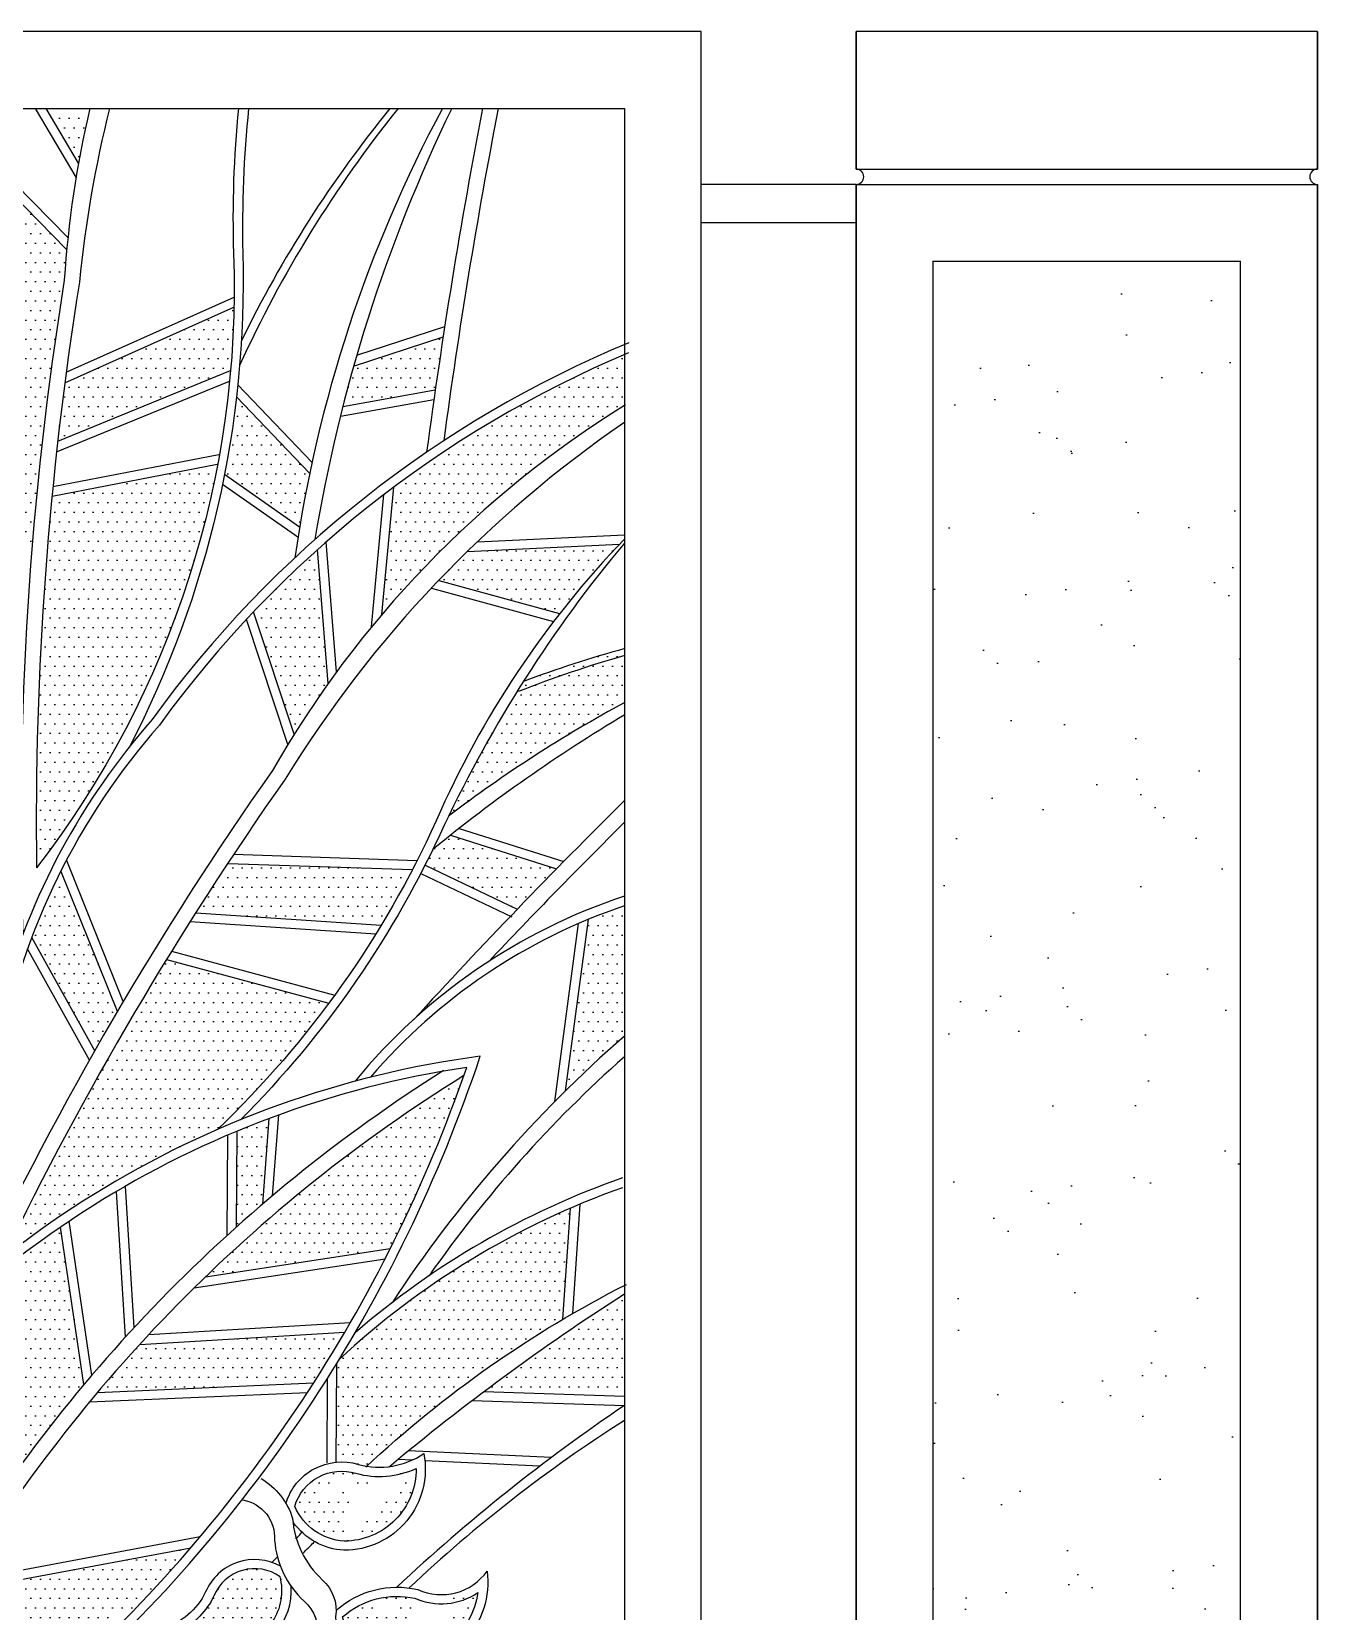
# Model space of a CAD drawing. Extents: x -51224 to -13975, y -20628 to 9094.
# Drawn here: x -35438 to -34602, y -17289 to -16262 of the extents above; entities that cross this region are included whole.
import ezdxf

# ---------------------------------------------------------------- set-up
doc = ezdxf.new("R2010")
doc.units = 0
doc.header["$LTSCALE"] = 5
doc.header["$MEASUREMENT"] = 0
doc.layers.get('0').update_dxf_attribs({"linetype": 'CONTINUOUS'})
for name, color, linetype in [('0-1', 1, 'CONTINUOUS'), ('0-3', 3, 'CONTINUOUS'), ('0-4', 4, 'CONTINUOUS'), ('0-BCA', 33, 'CONTINUOUS'), ('0-HATCH', 8, 'CONTINUOUS'), ('2', 2, 'CONTINUOUS'), ('MET', 2, 'CONTINUOUS')]:
    doc.layers.add(name, color=color, linetype=linetype)
pattern_1 = [(0, (-64228.711, -13824.664), (3.125, 6.25), [0, -6.25])]

msp = doc.modelspace()

# ---------------------------------------------------------------- hatches: boundary and pattern name
at = {"layer": '0-HATCH'}
h = msp.add_hatch(dxfattribs=at)
h.set_pattern_fill('AR-SAND', color=2, scale=50, style=0)
h.set_pattern_definition([(37.5, (-66595.01, -13824.664), (-3.14967, 96.34119), [0, -76, 0, -85, 0, -81.25]), (7.5, (-66595.01, -13824.66), (88.48884, 141.1073), [0, -41, 0, -68.5, 0, -26.25]), (327.5, (-66656.51, -13824.66), (155.7071, 0.28295), [0, -25, 0, -90, 0, -117.5]), (317.5, (-66656.51, -13824.66), (150.30633, 43.8838), [0, -12.5, 0, -59, 0, -67.5])])
h.paths.add_polyline_path([(-34851.6, -17862.1), (-34651.6, -17862.1), (-34651.6, -16411.5), (-34851.6, -16411.5)])
at = {"layer": 'MET'}
h = msp.add_hatch(dxfattribs=at)
h.set_pattern_fill('DOTS', color=256, scale=100, style=0)
h.set_pattern_definition(pattern_1)
h.paths.add_polyline_path([(-35407.1, -16347.7, -0.013578), (-35399.6, -16312.1), (-35428.1, -16312.1)])
h = msp.add_hatch(dxfattribs=at)
h.set_pattern_fill('DOTS', color=256, scale=100, style=0)
h.set_pattern_definition(pattern_1)
h.paths.add_polyline_path([(-35511.1, -16534.7), (-35437.6, -16601.1, -0.020135), (-35416.3, -16423.7, -0.007434), (-35414.8, -16403.9), (-35474.7, -16342.7, 0.031016), (-35495.3, -16429.5, 0.059522)])
h = msp.add_hatch(dxfattribs=at)
h.set_pattern_fill('DOTS', color=256, scale=100, style=0)
h.set_pattern_definition(pattern_1)
h.paths.add_polyline_path([(-35308.2, -16482.6, 0.016737), (-35306, -16441.4), (-35416, -16490.6, 0.004328), (-35420.6, -16528.5)])
h = msp.add_hatch(dxfattribs=at)
h.set_pattern_fill('DOTS', color=256, scale=100, style=0)
h.set_pattern_definition(pattern_1)
h.paths.add_polyline_path([(-35175.2, -16495.1, -0.002212), (-35170, -16460.6), (-35228.2, -16479.6, 0.006608), (-35235.2, -16505.9)])
h = msp.add_hatch(dxfattribs=at)
h.set_pattern_fill('DOTS', color=256, scale=100, style=0)
h.set_pattern_definition(pattern_1)
h.paths.add_polyline_path([(-35202, -16558.3), (-35209.8, -16641.1, -0.078125), (-35052.2, -16505.4), (-35052.2, -16472.2, 0.060294)])
h.paths.add_polyline_path([(-35251.7, -16599, 0.020153), (-35293.3, -16639.4), (-35266.8, -16718.9, -0.014801), (-35244.8, -16686)])
h.paths.add_polyline_path([(-35418.5, -16807.9, 0.026352), (-35437.5, -16851.1), (-35396.5, -16924.8, -0.003305), (-35381.8, -16899.4)])
h = msp.add_hatch(dxfattribs=at)
h.set_pattern_fill('DOTS', color=256, scale=100, style=0)
h.set_pattern_definition(pattern_1)
h.paths.add_polyline_path([(-35304.4, -16499.6, -0.019517), (-35312.2, -16550.2), (-35263.3, -16584.3, -0.010073), (-35256.8, -16549.3)])
h = msp.add_hatch(dxfattribs=at)
h.set_pattern_fill('DOTS', color=256, scale=100, style=0)
h.set_pattern_definition(pattern_1)
h.paths.add_polyline_path([(-35316.6, -16543.4), (-35424.3, -16564.2, 0.02739), (-35434.3, -16805.9, 0.118249)])
h = msp.add_hatch(dxfattribs=at)
h.set_pattern_fill('DOTS', color=256, scale=100, style=0)
h.set_pattern_definition(pattern_1)
h.paths.add_polyline_path([(-35154.3, -16600.2, 0.008557), (-35172.9, -16619), (-35094.3, -16640.6, -0.02389), (-35055.4, -16595.4)])
h.paths.add_polyline_path([(-35210.2, -16843.1, 0.015914), (-35190, -16807), (-35310, -16803, 0.004328), (-35330.9, -16835.1)])
h.paths.add_polyline_path([(-35455.9, -17059.4, -0.064011), (-35316.7, -16976, 0.042189), (-35244.3, -16893.9), (-35349.9, -16865.5, 0.025021)])
h = msp.add_hatch(dxfattribs=at)
h.set_pattern_fill('DOTS', color=256, scale=100, style=0)
h.set_pattern_definition(pattern_1)
h.paths.add_polyline_path([(-35052.2, -16698.5), (-35052.2, -16663.4, 0.022165), (-35117.8, -16684.7, 0.029107), (-35166.4, -16772.2, -0.038481)])
h.paths.add_polyline_path([(-35121.8, -16832.8, -0.002323), (-35096.3, -16806.6), (-35165.3, -16784.7, 0.003518), (-35176.6, -16793.8, -0.004401), (-35181.7, -16804.2)])
h = msp.add_hatch(dxfattribs=at)
h.set_pattern_fill('DOTS', color=256, scale=100, style=0)
h.set_pattern_definition(pattern_1)
h.paths.add_polyline_path([(-35052.2, -16830.7, 0.01667), (-35075.6, -16839.5), (-35090.4, -16950.8, -0.015413), (-35052.2, -16915.3)])
h = msp.add_hatch(dxfattribs=at)
h.set_pattern_fill('DOTS', color=256, scale=100, style=0)
h.set_pattern_definition(pattern_1)
h.paths.add_polyline_path([(-35374.5, -17292.2, 0.015604), (-35334, -17248), (-35487.3, -17276.5, 0.000296), (-35487.9, -17277.6, 0.102783), (-35457.8, -17277.9, -0.111165), (-35470.1, -17301.2)])
h.paths.add_polyline_path([(-35367.3, -17115.8, 0.010349), (-35394.7, -17147), (-35254.2, -17140.8, 0.010066), (-35234, -17107.8)])
h.paths.add_polyline_path([(-35204.4, -17053.5, 0.031871), (-35156.5, -16941, 0.053262), (-35324.5, -17071.8)])
h = msp.add_hatch(dxfattribs=at)
h.set_pattern_fill('DOTS', color=256, scale=100, style=0)
h.set_pattern_definition(pattern_1)
h.paths.add_polyline_path([(-35304.4, -17039.5, -0.005638), (-35287.3, -17024.5), (-35283.1, -16968.9, 0.008916), (-35303.9, -16977.1)])
h.paths.add_polyline_path([(-35465.1, -17223.3, -0.025381), (-35403.5, -17141.8), (-35418.7, -17039.5, 0.035018), (-35487.7, -17094.3)])
h = msp.add_hatch(dxfattribs=at)
h.set_pattern_fill('DOTS', color=256, scale=100, style=0)
h.set_pattern_definition(pattern_1)
h.paths.add_polyline_path([(-35092.1, -17099.4), (-35087.2, -17027.2, 0.085601), (-35237.6, -17125.7, -0.000709), (-35239.1, -17128), (-35239.5, -17192.4, -0.096898), (-35225, -17193.8, 0.027107), (-35219.6, -17195, -0.054728)])
h = msp.add_hatch(dxfattribs=at)
h.set_pattern_fill('DOTS', color=256, scale=100, style=0)
h.set_pattern_definition(pattern_1)
h.paths.add_polyline_path([(-35143.6, -17146.5), (-35052.2, -17149.5), (-35052.2, -17082.9, 0.018681)])
h = msp.add_hatch(dxfattribs=at)
h.set_pattern_fill('DOTS', scale=100, style=0)
h.set_pattern_definition(pattern_1)
edge = h.paths.add_edge_path()
edge.add_arc((-35209.5, -17609.5), 31.5, 98.635, 153.9482)
edge.add_arc((-35262.8, -17579.8), 29.5, 266.2272, 327.5952, ccw=False)
edge.add_arc((-35238.1, -17593.1), 31.1, 211.3183, 303.733)
edge.add_arc((-35231.2, -17596.4), 24.8, 294.6098, 406.9385)
edge = h.paths.add_edge_path()
edge.add_arc((-35185.6, -17636.4), 26.4, 26.612, 96.2999, ccw=False)
edge.add_arc((-35131.6, -17598.7), 39.9, 220.3642, 273.1283)
edge.add_arc((-35157.6, -17621.2), 33.1, 221.7183, 328.332, ccw=False)
edge.add_arc((-35164.1, -17622.6), 27.4, 152.8716, 228.627, ccw=False)
edge = h.paths.add_edge_path()
edge.add_arc((-35234.6, -17550.2), 26.8, 54.1995, 145.4013)
edge.add_arc((-35288.3, -17516), 37, 265.6524, 328.9847, ccw=False)
edge.add_arc((-35263.9, -17537.6), 31.2, 209.1727, 287.0363)
edge.add_arc((-35256.1, -17530.3), 37.2, 272.0389, 362.8121)
edge = h.paths.add_edge_path()
edge.add_arc((-35240.7, -17493.5), 34.7, 73.8645, 146.2377)
edge.add_arc((-35300.4, -17456), 35.9, 273.1097, 329.5246, ccw=False)
edge.add_arc((-35270.8, -17474.9), 32.4, 211.515, 296.9073)
edge.add_arc((-35271.1, -17466.2), 40.5, 291.6434, 368.5381)
edge = h.paths.add_edge_path()
edge.add_arc((-35185.1, -17513.1), 37.3, 71.9789, 123.4165, ccw=False)
edge.add_arc((-35144.7, -17452.2), 38.5, 221.42, 288.4408)
edge.add_arc((-35161.5, -17483.4), 29.6, 263.7253, 349.548, ccw=False)
edge.add_arc((-35165.1, -17470.8), 42, 195.5363, 270.5156, ccw=False)
edge = h.paths.add_edge_path()
edge.add_arc((-35181.8, -17453.5), 42.9, 77.426, 122.7486, ccw=False)
edge.add_arc((-35155.2, -17383.9), 32.6, 237.9256, 309.0668)
edge.add_arc((-35173.4, -17409), 38.8, 277.7065, 359.5784, ccw=False)
edge.add_arc((-35174.4, -17417.4), 30.6, 179.931, 281.6582, ccw=False)
edge = h.paths.add_edge_path()
edge.add_arc((-35252.1, -17426.9), 29.8, 63.6275, 149.3773)
edge.add_arc((-35310.8, -17402.8), 34.2, 286.5299, 344.9013, ccw=False)
edge.add_arc((-35274.5, -17402.6), 42.4, 231.1532, 283.6189)
edge.add_arc((-35268.3, -17412.2), 31.8, 276.8291, 382.2533)
edge = h.paths.add_edge_path()
edge.add_arc((-35192, -17384.3), 41.5, 82.7355, 133.8052, ccw=False)
edge.add_arc((-35168.6, -17312.1), 35.9, 239.6463, 312.9975)
edge.add_arc((-35181.6, -17340.8), 37.5, -91.8563, 3.6227, ccw=False)
edge.add_arc((-35190.3, -17348.1), 31.1, 191.5359, 283.9449, ccw=False)
edge = h.paths.add_edge_path()
edge.add_arc((-35265.5, -17359.2), 31, 65.9868, 151.5726)
edge.add_arc((-35324.3, -17327.1), 36, 276.7487, 331.0794, ccw=False)
edge.add_arc((-35290.4, -17333.1), 41.9, 225.0754, 279.4395)
edge.add_arc((-35287.1, -17339.4), 35.3, 275.7386, 373.9658)
edge = h.paths.add_edge_path()
edge.add_arc((-35200, -17333.4), 53.8, 77.6054, 131.2856, ccw=False)
edge.add_arc((-35171.2, -17241.8), 42.7, 246.2475, 303.898)
edge.add_arc((-35197.1, -17270.3), 50.2, 267.4018, 352.0913, ccw=False)
edge.add_arc((-35199.7, -17283.5), 36.9, 194.8205, 270.5657, ccw=False)
edge = h.paths.add_edge_path()
edge.add_arc((-35292.6, -17290.2), 28.6, 54.5066, 157.6015)
edge.add_arc((-35366.5, -17255.9), 53, 298.7529, 333.8366, ccw=False)
edge.add_arc((-35311.9, -17259.9), 51.5, 235.5697, 276.1997)
edge.add_arc((-35310, -17276.1), 35.3, 275.9943, 375.0056)
edge = h.paths.add_edge_path()
edge.add_arc((-35236, -17230), 31.8, 73.0577, 163.8271, ccw=False)
edge.add_arc((-35211.4, -17144), 57.6, 254.6195, 294.4263)
edge.add_arc((-35234.3, -17197), 46.7, -90.0504, 0.5992, ccw=False)
edge.add_arc((-35231.9, -17205.9), 37.9, 203.833, 266.3218, ccw=False)
edge = h.paths.add_edge_path()
edge.add_arc((-35174.2, -17594.2), 36.5, 75.1151, 131.9317, ccw=False)
edge.add_arc((-35145.7, -17531.1), 33.7, 235.5625, 302.4143)
edge.add_arc((-35157.9, -17559.6), 30.3, -89.7318, 0.1982, ccw=False)
edge.add_arc((-35160.2, -17546.8), 43.2, 207.6486, 273.133, ccw=False)

# ---------------------------------------------------------------- linework, layer by layer
at = {"color": 3}
for p, q in [((-34901.6, -16361.5, 0), (-35002.2, -16361.5, 0)), ((-34901.6, -16386.5, 0), (-35002.2, -16386.5, 0))]:
    msp.add_line(p, q, dxfattribs=at)
at = {"layer": '0-1'}
for p, q in [((-35408.6, -16356.8, 0), (-35435.1, -16312.1, 0)), ((-35407.1, -16347.7, 0), (-35428.1, -16312.1, 0)), ((-35414.8, -16403.9, 0), (-35474.7, -16342.7, 0)), ((-35414, -16396.1, 0), (-35472.7, -16336.2, 0)), ((-35415, -16483.6, 0), (-35305.9, -16434.8, 0)), ((-35416, -16490.6, 0), (-35306, -16441.4, 0)), ((-35226.1, -16472.6, 0), (-35169, -16453.9, 0)), ((-35228.2, -16479.6, 0), (-35170, -16460.6, 0)), ((-35420.6, -16528.5, 0), (-35308.2, -16482.6, 0)), ((-35421.3, -16535.3, 0), (-35308.8, -16489.4, 0)), ((-35255.3, -16542.2, 0), (-35303.5, -16491.8, 0)), ((-35235.2, -16505.9, 0), (-35175.2, -16495.1, 0)), ((-35256.8, -16549.3, 0), (-35304.4, -16499.6, 0)), ((-35236.8, -16512.2, 0), (-35176.1, -16501.4, 0)), ((-35423.7, -16558, 0), (-35315.9, -16537.1, 0)), ((-35424.3, -16564.2, 0), (-35317, -16543.4, 0)), ((-35264.5, -16590.8, 0), (-35313.5, -16556.6, 0)), ((-35263.3, -16584.3, 0), (-35312.2, -16550.2, 0)), ((-35209.8, -16641.1, 0), (-35202, -16558.3, 0)), ((-35216.6, -16649.2, 0), (-35208.5, -16563.2, 0)), ((-35147.7, -16593.9, 0), (-35052.2, -16589.3, 0)), ((-35244.8, -16686, 0), (-35251.7, -16599, 0)), ((-35239.3, -16678.5, 0), (-35246.1, -16594, 0)), ((-35154.3, -16600.2, 0), (-35055.4, -16595.4, 0)), ((-35172.9, -16619, 0), (-35094.3, -16640.6, 0)), ((-35177.6, -16624, 0), (-35098.3, -16645.8, 0)), ((-35266.8, -16718.9, 0), (-35293.3, -16639.4, 0)), ((-35270.9, -16725.6, 0), (-35297.9, -16644.4, 0)), ((-35165.3, -16784.7, 0), (-35096.3, -16806.6, 0)), ((-35159.6, -16780.3, 0), (-35091.6, -16801.8, 0)), ((-35378, -16892.8, 0), (-35414.9, -16800.8, 0)), ((-35310, -16803, 0), (-35190, -16807, 0)), ((-35306.2, -16797.1, 0), (-35186.9, -16801.1, 0)), ((-35181.7, -16804.2, 0), (-35121.8, -16832.8, 0)), ((-35381.8, -16899.4, 0), (-35418.5, -16807.9, 0)), ((-35184.5, -16809.5, 0), (-35125.4, -16837.7, 0)), ((-35330.9, -16835.1, 0), (-35210.2, -16843.1, 0)), ((-35334.5, -16840.8, 0), (-35213.8, -16848.9, 0)), ((-35097.4, -16957.8, 0), (-35082, -16842.2, 0)), ((-35090.4, -16950.8, 0), (-35075.6, -16839.5, 0)), ((-35396.5, -16924.8, 0), (-35437.5, -16851.1, 0)), ((-35399.9, -16930.9, 0), (-35440.3, -16858.6, 0)), ((-35349.9, -16865.5, 0), (-35244.3, -16893.9, 0)), ((-35346.6, -16860.1, 0), (-35240.5, -16888.7, 0)), ((-35287.3, -17024.5, 0), (-35283.1, -16968.9, 0)), ((-35280.9, -17019.1, 0), (-35276.9, -16966.6, 0)), ((-35310.4, -17044.9, 0), (-35310, -16979.6, 0)), ((-35304.4, -17039.5, 0), (-35303.9, -16977.1, 0)), ((-35376.5, -17111, 0), (-35382.4, -17016.3, 0)), ((-35370.9, -17104.8, 0), (-35376.5, -17012.9, 0)), ((-35092.1, -17099.4, 0), (-35087.2, -17027.2, 0)), ((-35085.8, -17095.7, 0), (-35081, -17024.6, 0)), ((-35403.5, -17141.8, 0), (-35418.7, -17039.5, 0)), ((-35398.3, -17135.7, 0), (-35413.2, -17035.7, 0)), ((-35331.8, -17079, 0), (-35207.8, -17060.1, 0)), ((-35324.5, -17071.8, 0), (-35204.4, -17053.5, 0)), ((-35361.5, -17109.4, 0), (-35230.3, -17101.6, 0)), ((-35367.3, -17115.8, 0), (-35234, -17107.8, 0)), ((-35239.5, -17192.8, 0), (-35239.1, -17128, 0)), ((-35394.7, -17147, 0), (-35254.2, -17140.8, 0)), ((-35245.5, -17192.8, 0), (-35245.1, -17137.7, 0)), ((-35399.9, -17153.2, 0), (-35258.2, -17147, 0)), ((-35151.2, -17152.2, 0), (-35052.2, -17155.5, 0)), ((-35143.6, -17146.5, 0), (-35052.2, -17149.5, 0)), ((-35099.7, -17189.4, 0), (-35192.6, -17185, 0)), ((-35107.2, -17195, 0), (-35181.9, -17191.5, 0)), ((-35487.3, -17276.5, 0), (-35334, -17248, 0)), ((-35483.1, -17269.7, 0), (-35327.9, -17240.7, 0))]:
    msp.add_line(p, q, dxfattribs=at)
at = {"layer": '0-3', "linetype": 'CONTINUOUS'}
msp.add_line((-35190.2, -17191.1, 0), (-35199.5, -17190.6, 0), dxfattribs=at)
at = {"layer": '0-3', "color": 3, "elevation": 0}
msp.add_lwpolyline([(-36085.3, -16312.1), (-35052.2, -16312.1), (-35052.2, -17812.1), (-36085.3, -17812.1)], close=True, dxfattribs=at)
at = {"layer": '0-3', "linetype": 'CONTINUOUS', "elevation": 0}
for points in [[(-35399.6, -16312.1, 0.042207), (-35416.3, -16423.7, 0.048156), (-35443.3, -16849.4)], [(-35386.9, -16312.1, 0.037043), (-35406.4, -16425, 0.043295), (-35434.3, -16805.9, 0.043295)], [(-35303.1, -16312.1, 0.03201), (-35306.3, -16406.3, -0.175302), (-35434.3, -16805.9)], [(-35296.5, -16312.1, 0.03051), (-35300.3, -16406.1, -0.127623), (-35374, -16727.2, -0.127623)], [(-35049.2, -16464.4, 0.138882), (-35359.2, -16709.5, 0.115022), (-35456.8, -16891.3)], [(-35049.5, -16471.1, 0.137961), (-35354.5, -16713.2, 0.13357), (-35458.3, -16924.5, 0.13357)], [(-35051.4, -16504.9, 0.125359), (-35281, -16742.7, 0.043296), (-35474.1, -17074.3)], [(-35052, -16516.1, 0.10454), (-35272.7, -16748.2, 0.040924), (-35455.9, -17059.4)], [(-35052.2, -16592.1, 0.088878), (-35174.5, -16775.3, -0.095483), (-35316.7, -16976)], [(-35052.2, -16594.7, 0.063369), (-35169.1, -16777.8, -0.089625), (-35301.7, -16969.7)], [(-35145.9, -16928.4, 0.214516), (-35589.4, -17203.2, 0.007589), (-35594.6, -17211, 0.007589)], [(-35501.3, -17408.2, -0.016374), (-35417.5, -17341.8, 0.13015), (-35145.9, -16928.4)], [(-35154.7, -16935.7, 0.210495), (-35584.4, -17206.5, 0.009874), (-35591, -17216.6, 0.009874)], [(-35169.7, -16937.7, 0.118379), (-35497.8, -17274.7, 0.118379)], [(-35452.9, -17361.1, -0.006045), (-35421.3, -17337.1, 0.127504), (-35154.7, -16935.7, 0.127504)], [(-35156.5, -16941, 0.119547), (-35487.9, -17277.6)], [(-35220.2, -17195.6, -0.07117), (-35050.9, -17076.8, -0.07117)], [(-35205.1, -17195.3, -0.031848), (-35052.2, -17082.9, -0.074301)], [(-35272.2, -17219.2, -0.414967), (-35225, -17193.8, 0.218355), (-35182.6, -17186.8, -0.473511), (-35234.5, -17249.7, -0.226882), (-35267.6, -17231.3, -0.226882)], [(-35288.4, -17203, -0.186863), (-35267.9, -17229, 0.1907), (-35248.6, -17268.8, -0.252134), (-35239.9, -17292.8, 0.139232), (-35233.2, -17318.4, -0.045981), (-35226.7, -17357.9, 0.111), (-35213.4, -17404.8, -0.144561), (-35211.7, -17451.4, 0.22353), (-35202, -17502.8, -0.165363), (-35200.6, -17534.8, 0.118044), (-35201.7, -17568.2, 0.037668), (-35183.2, -17604.1, 0.037668)], [(-35300.2, -17216.9, -0.378866), (-35279.6, -17243, 0.1907), (-35260.4, -17282.7, -0.252134), (-35251.7, -17306.7, 0.139232), (-35245, -17332.4, -0.045981), (-35238.4, -17371.8, 0.140758), (-35226, -17413, -0.155026), (-35223.3, -17450, 0.256829), (-35213.7, -17516.8, -0.165363), (-35212.3, -17548.7, 0.232015), (-35210.9, -17574.7, -0.096099), (-35192.8, -17605.7, -0.096099)], [(-35265.8, -17242.2, -0.000437), (-35263.7, -17240.1, -0.000975), (-35261.8, -17238, -0.000975)], [(-35261.5, -17251.9, -0.001039), (-35256.5, -17247, -0.001437), (-35253.7, -17244, -0.001437)], [(-35275.8, -17260, 0.446759), (-35324.4, -17276.8, -0.203971), (-35352.4, -17300.8, 0.225979), (-35305.7, -17317.1, 0.405502), (-35268.9, -17273, 0.405502)], [(-35281.2, -17257.5, -0.000738), (-35277.7, -17254)], [(-35239.6, -17288.7, -0.242831), (-35186.5, -17275.2, 0.358992), (-35141.4, -17263.2, -0.464995), (-35199.5, -17326.5, -0.308457), (-35239.6, -17299.5, -0.308457)]]:
    msp.add_lwpolyline(points, format="xyb", dxfattribs=at)
for points in [[(-35266.5, -17221.2, -0.418152), (-35226.7, -17199.6, 0.175458), (-35187.6, -17196.5, -0.417538), (-35234.3, -17243.7, -0.279623)], [(-35276, -17266.9, 0.482854), (-35319, -17279.3, -0.154289), (-35341, -17302.4, 0.179163), (-35306.4, -17311.1, 0.461066)], [(-35235.4, -17293, -0.238603), (-35188.4, -17280.9, 0.256991), (-35147.4, -17277.2, -0.38732), (-35199.4, -17320.5, -0.343085)]]:
    msp.add_lwpolyline(points, format="xyb", close=True, dxfattribs=at)
at = {"layer": '0-3', "linetype": 'CONTINUOUS'}
for centre, radius, start, end in [((-34582.9, -16807.9, 0), 791, 141.1841, 155.4455), ((-34601.9, -16803.6, 0), 777.7, 140.8047, 154.0504), ((-34391.5, -16729.8, 0), 883.9, 151.8013, 171.8387), ((-34238.3, -16760.3, 0), 1028.9, 154.176, 170.6083), ((-31266.3, -17056.9, 0), 3949, 169.1285, 172.4152), ((-31266.3, -17056.9, 0), 3939, 169.1006, 172.2868), ((-34832.7, -17427.8, 0), 791, 106.0839, 111.3903), ((-34845.7, -17413.2, 0), 777.7, 105.3763, 110.4822), ((-34631.7, -17476, 0), 883.9, 118.3838, 127.228), ((-34525.1, -17590.2, 0), 1028.9, 120.7981, 129.2889), ((-32284.1, -19564.7, 0), 3939, 134.6395, 137.5263), ((-32284.1, -19564.7, 0), 3929, 134.7836, 136.6365), ((-34932.1, -17186.4, 0), 381.5, 108.3498, 140.6696), ((-34932.1, -17186.4, 0), 375.5, 108.6538, 139.3943), ((-34495.9, -17552.6, 0), 845.9, 131.117, 146.742), ((-34509.6, -17540.5, 0), 817.7, 131.5702, 144.973), ((-34876.9, -17512.6, 0), 535, 109.2592, 130.9069), ((-34876.9, -17512.6, 0), 529, 109.4864, 132.9888), ((-34370.6, -18161.6, 0), 1215.2, 124.1149, 133.0537), ((-34559.8, -17942.5, 0), 920, 122.3587, 133.4124)]:
    msp.add_arc(centre, radius, start, end, dxfattribs=at)
at = {"layer": '0-4', "color": 4}
for p, q in [((-35002.2, -16262.1, 0), (-36135.3, -16262.1, 0)), ((-35002.2, -17862.1, 0), (-35002.2, -16262.1, 0))]:
    msp.add_line(p, q, dxfattribs=at)
at = {"layer": '0-BCA'}
for p, q in [((-34601.6, -16262.1, 0), (-34901.6, -16262.1, 0)), ((-34901.6, -16351.5, 0), (-34901.6, -16262.1, 0)), ((-34901.6, -16262.1, 0), (-34901.6, -16351.5, 0)), ((-34601.6, -16351.5, 0), (-34601.6, -16262.1, 0)), ((-34601.6, -16262.1, 0), (-34601.6, -16351.5, 0)), ((-34901.6, -16361.5, 0), (-34901.6, -18362.1, 0)), ((-34901.6, -18362.1, 0), (-34901.6, -16361.5, 0)), ((-34601.6, -16361.5, 0), (-34601.6, -18362.1, 0)), ((-34601.6, -18362.1, 0), (-34601.6, -16361.5, 0))]:
    msp.add_line(p, q, dxfattribs=at)
for centre, start, end in [((-34901.6, -16356.5, 0), 270, 90), ((-34601.6, -16356.5, 0), 90, 270)]:
    msp.add_arc(centre, 5, start, end, dxfattribs=at)
at = {"layer": '2'}
for p, q in [((-34901.6, -16351.5, 0), (-34601.6, -16351.5, 0)), ((-34901.6, -16361.5, 0), (-34601.6, -16361.5, 0)), ((-34851.6, -16411.5, 0), (-34851.6, -17862.1, 0)), ((-34851.6, -16411.5, 0), (-34651.6, -16411.5, 0)), ((-34651.6, -17862.1, 0), (-34651.6, -16411.5, 0))]:
    msp.add_line(p, q, dxfattribs=at)

doc.saveas('drawing.dxf')
